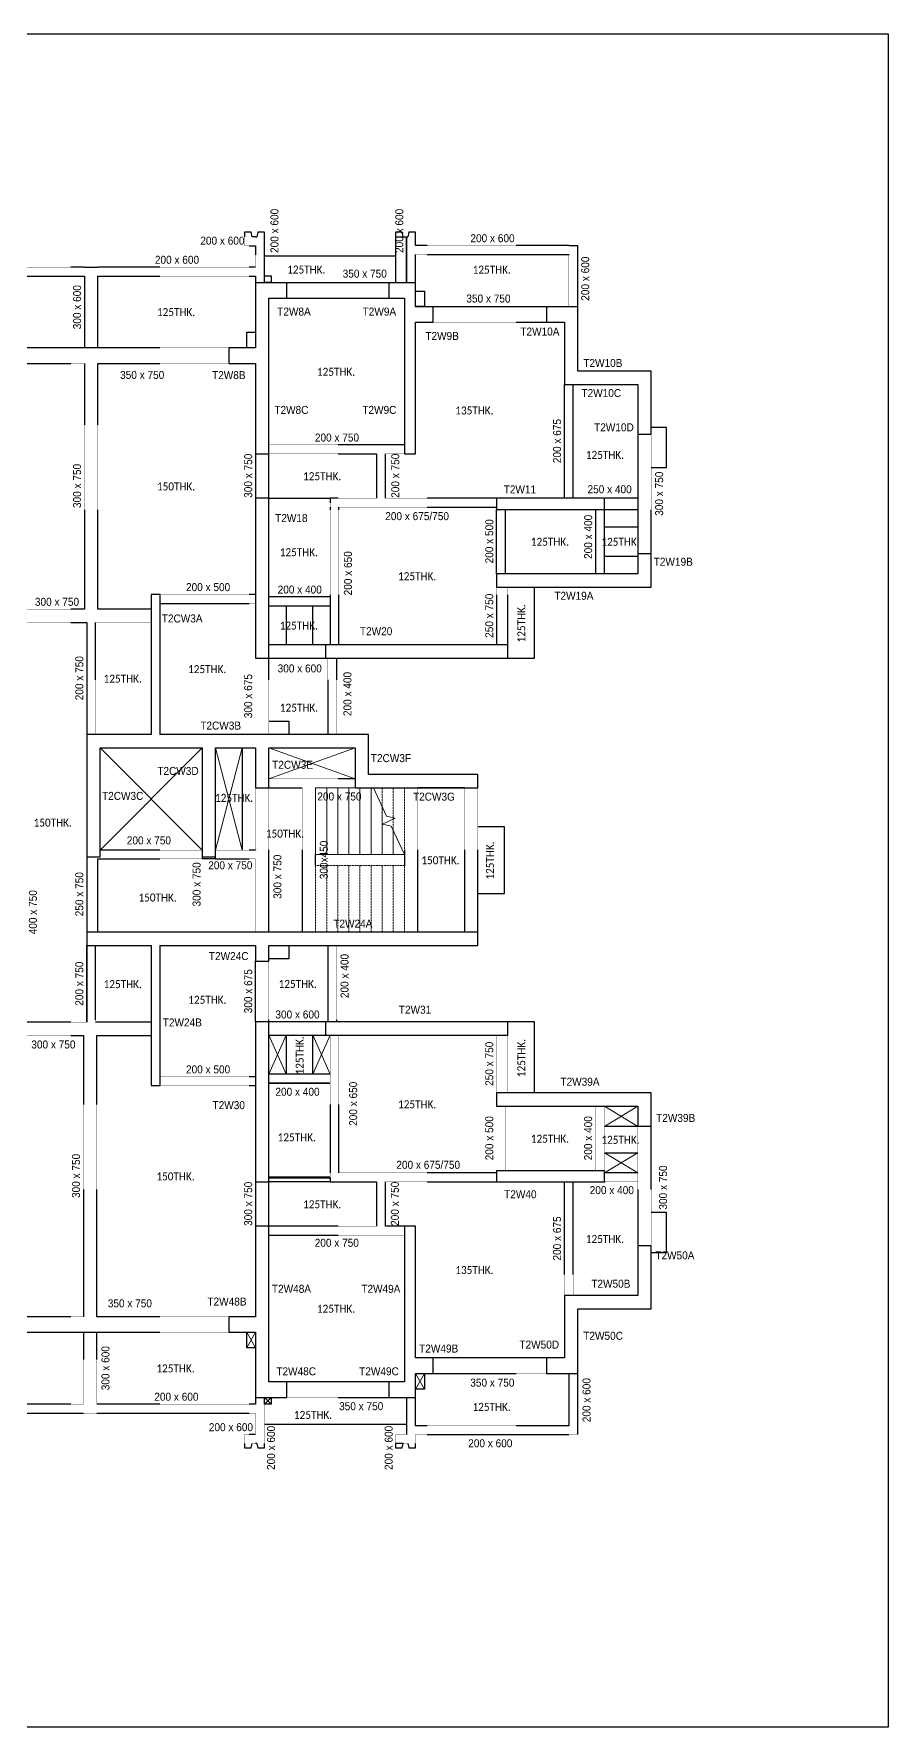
# Model space of a CAD drawing. Header units: millimetres. Extents: x -216021 to 149148, y -29455 to 8641.
# Drawn here: x -100044 to -80821, y -29455 to 8641 of the extents above; entities that cross this region are included whole.
import ezdxf

# ---------------------------------------------------------------- set-up
doc = ezdxf.new("R2010")
doc.units = ezdxf.units.MM
doc.linetypes.add('DASHED2', pattern=[0.375, 0.25, -0.125])
doc.linetypes.add('GPL_Overhead', pattern=[4, 2.5, -1.5])
for name, color, linetype, lineweight in [('A-DETL-WIDE', 214, 'Continuous', 50), ('BEAM SIZES', 3, 'Continuous', 0), ('Boundary', 40, 'Continuous', 30), ('G-ANNO-TEXT', 231, 'Continuous', 5), ('S-COL-IDEN', 211, 'Continuous', 15), ('S-STRS', 31, 'Continuous', 15), ('S-STRS-MBND', 31, 'GPL_Overhead', 15)]:
    doc.layers.add(name, color=color, linetype=linetype, lineweight=lineweight)
for name, color, linetype in [('BEAM', 3, 'DASHED2'), ('COL', 6, 'Continuous'), ('COVER', 2, 'Continuous'), ('CUTOUT', 9, 'Continuous'), ('SLAB NO', 3, 'Continuous')]:
    doc.layers.add(name, color=color, linetype=linetype)
doc.styles.add('Arial', font='arial.ttf', dxfattribs={"width": 0.9, "height": 180})
doc.styles.add('Calibri', font='calibri.ttf', dxfattribs={"width": 0.9, "height": 180})

msp = doc.modelspace()

# ---------------------------------------------------------------- linework, layer by layer
at = {"layer": 'A-DETL-WIDE'}
msp.add_line((-93380, -17088), (-94755, -17088), dxfattribs=at)
at = {"layer": 'BEAM'}
for p, q in [((-95305, 3872), (-95305, 4072)), ((-95305, 3872), (-95055, 3872)), ((-95055, 4072), (-95134, 4072)), ((-95055, 4072), (-95026, 4072)), ((-95055, 3872), (-95055, 3392)), ((-94855, 3042), (-94855, 4072)), ((-91655, 4072), (-91626, 4072)), ((-91655, 4072), (-91655, 3042)), ((-91455, 3877), (-91455, 4072)), ((-88005, 3877), (-91455, 3877)), ((-88005, 3877), (-87805, 3877)), ((-87805, 2502), (-87805, 3877)), ((-91455, 3042), (-91455, 3677)), ((-91455, 3677), (-88005, 3677)), ((-88005, 3677), (-88005, 2502)), ((-98905, 3392), (-102205, 3392)), ((-102205, 3192), (-98905, 3192)), ((-98905, 3392), (-98605, 3392)), ((-98905, 3192), (-98905, 1577)), ((-95055, 3392), (-98605, 3392)), ((-98605, 1577), (-98605, 3192)), ((-98605, 3192), (-95055, 3192)), ((-95055, 3192), (-95055, 3042)), ((-92055, 3042), (-94354, 3042)), ((-94354, 2692), (-92055, 2692)), ((-88505, 2502), (-91054, 2502)), ((-91054, 2152), (-88505, 2152)), ((-95655, 1577), (-101605, 1577)), ((-101604, 1227), (-98905, 1227)), ((-98905, 1227), (-98905, -4303)), ((-98605, 1227), (-95655, 1227)), ((-98605, -4303), (-98605, 1227)), ((-88105, -1808), (-88105, 752)), ((-87905, -1808), (-87905, 752)), ((-86455, -368), (-86455, -3058)), ((-86155, -3058), (-86155, -368)), ((-91705, -608), (-94755, -608)), ((-95055, -808), (-95055, -1808)), ((-94755, -1808), (-94755, -808)), ((-94754, -808), (-92330, -808)), ((-92330, -808), (-92330, -1808)), ((-92130, -1808), (-92130, -808)), ((-92130, -808), (-91705, -808)), ((-93380, -1808), (-93380, -1908)), ((-92330, -1808), (-93379, -1808)), ((-89630, -1808), (-92130, -1808)), ((-86455, -1808), (-87204, -1808)), ((-93380, -1908), (-93380, -2008)), ((-93380, -2008), (-93380, -5108)), ((-93180, -2008), (-89630, -2008)), ((-93180, -5108), (-93180, -2008)), ((-89430, -3508), (-89430, -2058)), ((-87405, -2058), (-87405, -3508)), ((-87205, -3508), (-87205, -2058)), ((-87205, -2058), (-86455, -2058)), ((-89630, -3808), (-89630, -5108)), ((-89380, -5108), (-89380, -3808)), ((-97205, -4173), (-95055, -4173)), ((-95055, -3973), (-97204, -3973)), ((-93380, -4028), (-94755, -4028)), ((-98905, -4303), (-101655, -4303)), ((-97405, -4303), (-98605, -4303)), ((-94755, -4228), (-93380, -4228)), ((-100355, -4603), (-98855, -4603)), ((-98855, -4603), (-98855, -7123)), ((-98655, -7123), (-98655, -4603)), ((-98655, -4603), (-97405, -4603)), ((-93480, -5108), (-94755, -5108)), ((-94755, -7123), (-94755, -5408)), ((-94755, -5408), (-93480, -5408)), ((-93430, -5408), (-93430, -7123)), ((-93230, -7123), (-93230, -5408)), ((-95055, -8323), (-95055, -9723)), ((-92815, -8123), (-94755, -8123)), ((-94755, -11573), (-94755, -8323)), ((-94755, -8323), (-94005, -8323)), ((-94005, -8323), (-94005, -11573)), ((-91705, -8323), (-91705, -10073)), ((-91405, -11573), (-91405, -8323)), ((-90355, -8323), (-90355, -11573)), ((-90055, -11573), (-90055, -8323)), ((-98855, -9873), (-98855, -11573)), ((-96255, -9723), (-98555, -9723)), ((-96255, -9873), (-96255, -9923)), ((-96255, -9873), (-96255, -9923)), ((-95355, -9723), (-95955, -9723)), ((-95955, -9923), (-95955, -9873)), ((-95955, -9923), (-95955, -9873)), ((-95055, -9723), (-95355, -9723)), ((-93705, -10073), (-93705, -9823)), ((-98605, -11573), (-98605, -9923)), ((-98605, -9923), (-96255, -9923)), ((-95955, -9923), (-96255, -9923)), ((-95954, -9923), (-95055, -9923)), ((-95055, -9923), (-95055, -11573)), ((-98855, -11873), (-98855, -13598)), ((-98655, -13598), (-98655, -11873)), ((-93430, -11873), (-93430, -13588)), ((-93230, -13588), (-93230, -11873)), ((-94755, -13588), (-94755, -12223)), ((-98855, -13598), (-100355, -13598)), ((-97405, -13598), (-98655, -13598)), ((-93480, -13588), (-94755, -13588)), ((-100355, -13898), (-98930, -13898)), ((-98930, -13898), (-98930, -20223)), ((-98630, -13898), (-97405, -13898)), ((-98630, -20223), (-98630, -13898)), ((-94755, -13888), (-93480, -13888)), ((-93380, -13888), (-93380, -16988)), ((-93180, -16988), (-93180, -13888)), ((-89630, -13888), (-89630, -15188)), ((-89380, -15188), (-89380, -13888)), ((-95055, -14823), (-97205, -14823)), ((-93380, -14768), (-94755, -14768)), ((-97204, -15023), (-95055, -15023)), ((-94755, -14968), (-93380, -14968)), ((-89430, -16938), (-89430, -15488)), ((-87405, -15488), (-87405, -16938)), ((-87205, -16938), (-87205, -15488)), ((-86455, -15938), (-86455, -18628)), ((-86155, -18628), (-86155, -15938)), ((-93380, -16988), (-93380, -17088)), ((-93380, -17088), (-93380, -17188)), ((-89630, -16988), (-93180, -16988)), ((-86455, -16988), (-87205, -16988)), ((-95055, -17188), (-95055, -18188)), ((-94755, -18188), (-94755, -17188)), ((-93379, -17188), (-92330, -17188)), ((-92330, -17188), (-92330, -18188)), ((-92130, -17188), (-89630, -17188)), ((-92130, -18188), (-92130, -17188)), ((-88105, -19748), (-88105, -17188)), ((-87905, -19748), (-87905, -17188)), ((-87204, -17188), (-86455, -17188)), ((-92330, -18188), (-94755, -18188)), ((-91705, -18188), (-92130, -18188)), ((-94755, -18388), (-91705, -18388)), ((-98930, -20223), (-101604, -20223)), ((-95655, -20223), (-98630, -20223)), ((-101605, -20573), (-95655, -20573)), ((-98930, -20573), (-98930, -22188)), ((-98630, -22188), (-98630, -20573)), ((-88505, -21148), (-91054, -21148)), ((-92055, -21688), (-94354, -21688)), ((-91055, -21498), (-88505, -21498)), ((-88005, -21498), (-88005, -22673)), ((-87805, -22873), (-87805, -21498)), ((-95055, -22038), (-95055, -22188)), ((-94855, -23073), (-94855, -22038)), ((-94355, -22038), (-92055, -22038)), ((-91655, -22038), (-91655, -22873)), ((-91455, -22673), (-91455, -22038)), ((-98930, -22188), (-102205, -22188)), ((-102205, -22388), (-98930, -22388)), ((-98630, -22388), (-98930, -22388)), ((-95055, -22188), (-98630, -22188)), ((-98630, -22388), (-95055, -22388)), ((-95055, -22388), (-95055, -22873)), ((-88005, -22673), (-91455, -22673)), ((-95305, -23073), (-95305, -22873)), ((-95055, -22873), (-95305, -22873)), ((-95135, -23073), (-95055, -23073)), ((-95025, -23073), (-95055, -23073)), ((-91905, -23073), (-91905, -22873)), ((-91655, -22873), (-91905, -22873)), ((-91905, -23073), (-91655, -23073)), ((-91625, -23073), (-91655, -23073)), ((-91455, -23073), (-91455, -22873)), ((-91455, -22873), (-88005, -22873)), ((-87805, -22873), (-88005, -22873))]:
    msp.add_line(p, q, dxfattribs=at)
at = {"layer": 'Boundary'}
msp.add_lwpolyline([(-136820, 8641), (-80821, 8641), (-80821, -29455), (-136820, -29455)], close=True, dxfattribs=at)
at = {"layer": 'COL', "lineweight": 25}
for p, q in [((-95055, 3042), (-95055, 1577)), ((-94355, 3042), (-95055, 3042)), ((-94755, -808), (-94755, 2692)), ((-94755, 2692), (-94355, 2692)), ((-94355, 2692), (-94355, 3042)), ((-91455, 3042), (-92055, 3042)), ((-92055, 3042), (-92055, 2692)), ((-92055, 2692), (-91705, 2692)), ((-91705, 2692), (-91705, -808)), ((-91455, 2502), (-91455, 3042)), ((-91055, 2502), (-91455, 2502)), ((-91055, 2152), (-91055, 2502)), ((-87805, 2502), (-88505, 2502)), ((-88505, 2502), (-88505, 2152)), ((-87805, 1052), (-87805, 2502)), ((-91455, -808), (-91455, 2152)), ((-91455, 2152), (-91055, 2152)), ((-88505, 2152), (-88105, 2152)), ((-88105, 2152), (-88105, 752)), ((-95055, 1577), (-95655, 1577)), ((-95655, 1577), (-95655, 1227)), ((-95655, 1227), (-95055, 1227)), ((-95055, 1227), (-95055, -808)), ((-86155, 1052), (-87805, 1052)), ((-86155, -368), (-86155, 1052)), ((-88105, 752), (-86455, 752)), ((-86455, 752), (-86455, -368)), ((-86455, -368), (-86155, -368)), ((-95055, -808), (-94755, -808)), ((-91705, -808), (-91455, -808)), ((-94755, -1808), (-95055, -1808)), ((-95055, -1808), (-95055, -5408)), ((-94755, -5408), (-94755, -1808)), ((-87205, -1808), (-89630, -1808)), ((-89630, -1808), (-89630, -2058)), ((-87205, -2058), (-87205, -1808)), ((-89630, -2058), (-87205, -2058)), ((-86155, -3058), (-86455, -3058)), ((-86455, -3058), (-86455, -3508)), ((-86155, -3808), (-86155, -3058)), ((-86455, -3508), (-89630, -3508)), ((-89630, -3508), (-89630, -3808)), ((-89630, -3808), (-86155, -3808)), ((-97205, -3973), (-97405, -3973)), ((-97405, -3973), (-97405, -7123)), ((-97205, -7123), (-97205, -3973)), ((-89380, -5108), (-93480, -5108)), ((-93480, -5108), (-93480, -5408)), ((-89380, -5408), (-89380, -5108)), ((-95055, -5408), (-94755, -5408)), ((-93480, -5408), (-89380, -5408)), ((-97405, -7123), (-98855, -7123)), ((-98855, -7123), (-98855, -9873)), ((-92515, -7123), (-97205, -7123)), ((-92515, -8023), (-92515, -7123)), ((-98555, -7423), (-96255, -7423)), ((-98555, -9873), (-98555, -7423)), ((-96255, -7423), (-96255, -9873)), ((-95955, -7423), (-95055, -7423)), ((-95955, -9873), (-95955, -7423)), ((-95055, -7423), (-95055, -8323)), ((-94755, -8323), (-94755, -7423)), ((-94755, -7423), (-92815, -7423)), ((-92815, -7423), (-92815, -8323)), ((-95055, -8323), (-94755, -8323)), ((-92815, -8323), (-90055, -8323)), ((-90055, -8023), (-92515, -8023)), ((-90055, -8323), (-90055, -8023)), ((-98855, -9873), (-98555, -9873)), ((-96255, -9873), (-95955, -9873)), ((-90055, -11573), (-98855, -11573)), ((-98855, -11573), (-98855, -11873)), ((-90055, -11873), (-90055, -11573)), ((-98855, -11873), (-97405, -11873)), ((-97405, -11873), (-97405, -15023)), ((-97205, -11873), (-95055, -11873)), ((-97205, -15023), (-97205, -11873)), ((-95055, -11873), (-95055, -12223)), ((-94755, -11873), (-90055, -11873)), ((-94755, -12223), (-94755, -11873)), ((-95055, -12223), (-94755, -12223)), ((-94755, -13588), (-95055, -13588)), ((-95055, -13588), (-95055, -17188)), ((-94755, -17188), (-94755, -13588)), ((-89380, -13588), (-93480, -13588)), ((-93480, -13588), (-93480, -13888)), ((-89380, -13888), (-89380, -13588)), ((-93480, -13888), (-89380, -13888)), ((-97405, -15023), (-97205, -15023)), ((-86155, -15188), (-89630, -15188)), ((-89630, -15188), (-89630, -15488)), ((-86155, -15938), (-86155, -15188)), ((-89630, -15488), (-86455, -15488)), ((-86455, -15488), (-86455, -15938)), ((-86455, -15938), (-86155, -15938)), ((-87205, -16938), (-89630, -16938)), ((-89630, -16938), (-89630, -17188)), ((-87205, -17188), (-87205, -16938)), ((-95055, -17188), (-94755, -17188)), ((-89630, -17188), (-87205, -17188)), ((-94755, -18188), (-95055, -18188)), ((-95055, -18188), (-95055, -20223)), ((-94755, -21688), (-94755, -18188)), ((-91705, -18188), (-91705, -21688)), ((-91455, -18188), (-91705, -18188)), ((-91455, -21148), (-91455, -18188)), ((-86155, -18628), (-86455, -18628)), ((-86455, -18628), (-86455, -19748)), ((-86155, -20048), (-86155, -18628)), ((-88105, -19748), (-88105, -21148)), ((-86455, -19748), (-88105, -19748)), ((-87805, -21498), (-87805, -20048)), ((-87805, -20048), (-86155, -20048)), ((-95055, -20223), (-95655, -20223)), ((-95655, -20223), (-95655, -20573)), ((-95655, -20573), (-95055, -20573)), ((-95055, -20573), (-95055, -22038)), ((-91055, -21148), (-91455, -21148)), ((-91055, -21498), (-91055, -21148)), ((-88105, -21148), (-88505, -21148)), ((-88505, -21148), (-88505, -21498)), ((-94355, -21688), (-94755, -21688)), ((-94355, -22038), (-94355, -21688)), ((-91705, -21688), (-92055, -21688)), ((-92055, -21688), (-92055, -22038)), ((-91455, -22038), (-91455, -21498)), ((-91455, -21498), (-91055, -21498)), ((-88505, -21498), (-87805, -21498)), ((-95055, -22038), (-94355, -22038)), ((-92055, -22038), (-91455, -22038))]:
    msp.add_line(p, q, dxfattribs=at)
at = {"layer": 'COVER'}
for p, q in [((-95155, 4177), (-95305, 4177)), ((-95305, 4177), (-95305, 4072)), ((-95134, 4072), (-95155, 4177)), ((-95005, 4177), (-95026, 4072)), ((-94855, 4177), (-95005, 4177)), ((-94855, 4072), (-94855, 4177)), ((-91905, 4177), (-91905, 3042)), ((-91755, 4177), (-91905, 4177)), ((-91905, 4072), (-91655, 4072)), ((-91734, 4072), (-91755, 4177)), ((-91655, 3042), (-91655, 4072)), ((-91605, 4177), (-91626, 4072)), ((-91455, 4177), (-91605, 4177)), ((-91455, 4072), (-91455, 4177)), ((-91905, 3642), (-94855, 3642)), ((-94855, 3193), (-94705, 3193)), ((-94705, 3193), (-94705, 3043)), ((-94705, 3043), (-94855, 3043)), ((-91455, 2853), (-91255, 2853)), ((-91255, 2853), (-91255, 2503)), ((-91255, 2503), (-91455, 2503)), ((-95255, 1927), (-95055, 1927)), ((-95255, 1577), (-95255, 1927)), ((-95055, 1927), (-95055, 1577)), ((-95055, 1577), (-95255, 1577)), ((-88105, 752), (-88105, 752)), ((-85805, -218), (-86155, -218)), ((-85805, -1118), (-85805, -218)), ((-86155, -1118), (-85805, -1118)), ((-94755, -1808), (-93380, -1808)), ((-89630, -3508), (-89630, -2058)), ((-86455, -2458), (-87205, -2458)), ((-87205, -3108), (-86455, -3108)), ((-88780, -5408), (-88780, -3808)), ((-94370, -4228), (-94370, -5108)), ((-93765, -5108), (-93765, -4228)), ((-89380, -5408), (-88780, -5408)), ((-94755, -6823), (-94305, -6823)), ((-94305, -6823), (-94305, -7123)), ((-95055, -7123), (-95055, -7123)), ((-94305, -7123), (-94755, -7123)), ((-95355, -7423), (-95355, -9723)), ((-90355, -8323), (-91405, -8323)), ((-89455, -9198), (-90055, -9198)), ((-89455, -9198), (-90055, -9198)), ((-89455, -10698), (-89455, -9198)), ((-89455, -10698), (-89455, -9198)), ((-95955, -9923), (-96255, -9923)), ((-90055, -10698), (-89455, -10698)), ((-90055, -10698), (-89455, -10698)), ((-98855, -13598), (-98855, -11873)), ((-94304, -12173), (-94755, -12173)), ((-94305, -11873), (-94304, -12173)), ((-95055, -13588), (-95055, -12223)), ((-88780, -13588), (-89380, -13588)), ((-88780, -15188), (-88780, -13588)), ((-94370, -13888), (-94370, -14768)), ((-93765, -14768), (-93765, -13888)), ((-93707, -14968), (-94755, -14968)), ((-93380, -14968), (-93702, -14968)), ((-86455, -15943), (-87205, -15943)), ((-87205, -16534), (-86455, -16534)), ((-89630, -16938), (-89630, -16938)), ((-93380, -17188), (-94755, -17188)), ((-88105, -17188), (-88105, -17188)), ((-85805, -17878), (-86155, -17878)), ((-85805, -18778), (-85805, -17878)), ((-86155, -18778), (-85805, -18778)), ((-95255, -20923), (-95255, -20573)), ((-95055, -20923), (-95255, -20923)), ((-91255, -21498), (-91255, -21848)), ((-94853, -22187), (-94853, -22038)), ((-94703, -22038), (-94703, -22187)), ((-91255, -21848), (-91455, -21848)), ((-94703, -22187), (-94853, -22187)), ((-94855, -22638), (-91655, -22638)), ((-95305, -23073), (-95305, -23173)), ((-95305, -23173), (-95155, -23173)), ((-95155, -23173), (-95135, -23073)), ((-95025, -23073), (-95005, -23173)), ((-95005, -23173), (-94855, -23173)), ((-94855, -23173), (-94855, -23073)), ((-91735, -23073), (-91905, -23073)), ((-91905, -23073), (-91905, -23173)), ((-91905, -23173), (-91755, -23173)), ((-91755, -23173), (-91735, -23073)), ((-91625, -23073), (-91605, -23173)), ((-91605, -23173), (-91455, -23173)), ((-91455, -23173), (-91455, -23073))]:
    msp.add_line(p, q, dxfattribs=at)
at = {"layer": 'CUTOUT', "lineweight": 5}
for p, q in [((-98555, -7423), (-96255, -9723)), ((-98555, -9723), (-96255, -7423)), ((-95955, -7423), (-95355, -9723)), ((-95955, -9723), (-95355, -7423)), ((-94755, -7423), (-92815, -8123)), ((-94755, -8123), (-92815, -7423)), ((-94370, -14768), (-94755, -13888)), ((-94370, -13888), (-94755, -14768)), ((-93765, -14768), (-93380, -13888)), ((-93765, -13888), (-93380, -14768)), ((-87205, -15943), (-86455, -15488)), ((-86455, -15943), (-87205, -15488)), ((-87205, -16534), (-86455, -16988)), ((-86455, -16534), (-87205, -16988)), ((-95055, -20923), (-95255, -20573)), ((-95055, -20573), (-95255, -20923)), ((-91255, -21848), (-91455, -21498)), ((-91255, -21498), (-91455, -21848)), ((-94703, -22187), (-94853, -22038)), ((-94703, -22038), (-94853, -22187))]:
    msp.add_line(p, q, dxfattribs=at)
at = {"layer": 'S-STRS'}
for p, q in [((-93705, -8323), (-93705, -9823)), ((-93705, -8323), (-93455, -8323)), ((-93455, -8323), (-93205, -8323)), ((-93455, -8323), (-93455, -9823)), ((-93205, -8323), (-92955, -8323)), ((-93205, -8323), (-93205, -9823)), ((-92955, -8323), (-92815, -8323)), ((-92955, -8323), (-92955, -9823)), ((-92705, -8323), (-92705, -9823)), ((-92455, -8323), (-92455, -9823)), ((-92205, -8751), (-92205, -9823)), ((-91955, -8997), (-91955, -9026)), ((-91955, -9287), (-91955, -9823)), ((-93705, -9823), (-93455, -9823)), ((-93455, -9823), (-93205, -9823)), ((-93205, -9823), (-92955, -9823)), ((-92955, -9823), (-92705, -9823)), ((-92705, -9823), (-92455, -9823)), ((-92455, -9823), (-92205, -9823)), ((-92205, -9823), (-91955, -9823)), ((-91955, -9823), (-91705, -9823))]:
    msp.add_line(p, q, dxfattribs=at)
at = {"layer": 'S-STRS', "linetype": 'GPL_Overhead'}
for p, q in [((-93705, -8323), (-93705, -9823)), ((-93455, -8323), (-93455, -9823)), ((-93205, -8323), (-93205, -9823)), ((-92955, -8323), (-92955, -9823)), ((-92705, -8323), (-92705, -9823)), ((-92455, -8323), (-92455, -9823)), ((-92205, -8751), (-92205, -9823)), ((-91955, -8997), (-91955, -9026)), ((-91955, -9287), (-91955, -9823))]:
    msp.add_line(p, q, dxfattribs=at)
at = {"layer": 'S-STRS-MBND', "linetype": 'Continuous'}
for p, q in [((-92107, -8959), (-92404, -8323)), ((-92196, -9139), (-91913, -9007)), ((-92001, -9186), (-92196, -9139)), ((-91913, -9007), (-92107, -8959)), ((-91705, -9823), (-92001, -9186))]:
    msp.add_line(p, q, dxfattribs=at)
at = {"layer": 'S-STRS-MBND'}
for p, q in [((-92205, -8323), (-92205, -8750)), ((-92205, -8323), (-92205, -8750)), ((-91955, -8323), (-91955, -8997)), ((-91955, -8323), (-91955, -8997)), ((-91705, -8323), (-91705, -9823)), ((-91955, -9026), (-91955, -9287)), ((-91955, -9026), (-91955, -9287)), ((-93705, -11573), (-93705, -10073)), ((-91705, -10073), (-93705, -10073)), ((-93455, -11573), (-93455, -10073)), ((-93455, -11573), (-93455, -10073)), ((-93205, -11573), (-93205, -10073)), ((-93205, -11573), (-93205, -10073)), ((-92955, -11573), (-92955, -10073)), ((-92955, -11573), (-92955, -10073)), ((-92705, -11573), (-92705, -10073)), ((-92705, -11573), (-92705, -10073)), ((-92455, -11573), (-92455, -10073)), ((-92455, -11573), (-92455, -10073)), ((-92205, -11573), (-92205, -10073)), ((-92205, -11573), (-92205, -10073)), ((-91955, -11573), (-91955, -10073)), ((-91955, -11573), (-91955, -10073)), ((-91705, -11573), (-91705, -10073)), ((-91705, -11573), (-91705, -10073)), ((-91705, -11573), (-93705, -11573))]:
    msp.add_line(p, q, dxfattribs=at)

# ---------------------------------------------------------------- texts
at = {"layer": 'BEAM SIZES', "lineweight": 5, "char_height": 180, "attachment_point": 1, "rotation": 90, "style": 'Arial'}
for s, insert, width in [('200 x 600', (-94720, 3711), 1176.08), ('200 x 600', (-91911, 3711), 1176.08), ('200 x 600', (-87727, 2636), 1176.08), ('300 x 600', (-99161, 1994), 1176.08), ('200 x 675', (-88361, -1018), 1176.08), ('300 x 750', (-99161, -2028), 1176.08), ('300 x 750', (-95311, -1798), 1176.08), ('200 x 750', (-92001, -1798), 1176.08), ('300 x 750', (-86064, -2203), 1176.08), ('200 x 400', (-87661, -3173), 1176.08), ('200 x 500', (-89886, -3273), 1176.08), ('200 x 650', (-93067, -3993), 1176.08), ('250 x 750', (-89886, -4948), 1176.08), ('200 x 750', (-99111, -6353), 1176.08), ('300 x 675', (-95311, -6756), 1176.08), ('200 x 400', (-93078, -6708), 1176.08), ('300x450', (-93609, -10379), 1031.77), ('300 x 750', (-94653, -10820), 1176.08), ('250 x 750', (-99111, -11213), 1176.08), ('300 x 750', (-96472, -10991), 1176.08), ('400 x 750', (-100156, -11618), 1176.08), ('200 x 400', (-93143, -13053), 1176.08), ('200 x 750', (-99111, -13226), 1176.08), ('300 x 675', (-95311, -13396), 1176.08), ('250 x 750', (-89886, -15028), 1176.08), ('200 x 650', (-92949, -15928), 1176.08), ('200 x 500', (-89886, -16703), 1176.08), ('200 x 400', (-87661, -16703), 1176.08), ('300 x 750', (-99186, -17551), 1176.08), ('300 x 750', (-85976, -17812), 1176.08), ('300 x 750', (-95311, -18178), 1176.08), ('200 x 750', (-92011, -18178), 1176.08), ('200 x 675', (-88361, -18958), 1176.08), ('300 x 600', (-98523, -21877), 1176.08), ('200 x 600', (-87698, -22596), 1176.08), ('200 x 600', (-94797, -23670), 1176.08), ('200 x 600', (-92150, -23670), 1176.08)]:
    msp.add_mtext(s, dxfattribs=dict(at, insert=insert, width=width))
at = {"layer": 'BEAM SIZES', "lineweight": 5, "char_height": 180, "width": 1176.08, "attachment_point": 1, "style": 'Arial'}
for s, insert in [('200 x 600', (-96298, 4078)), ('200 x 600', (-90220, 4133)), ('200 x 600', (-97320, 3648)), ('350 x 750', (-93095, 3336)), ('350 x 750', (-90312, 2776)), ('350 x 750', (-98103, 1057)), ('200 x 750', (-93720, -352)), ('250 x 400', (-87585, -1515)), ('200 x 500', (-96620, -3717)), ('200 x 400', (-94558, -3772)), ('300 x 750', (-100020, -4047)), ('300 x 600', (-94558, -5546)), ('200 x 750', (-93664, -8427)), ('200 x 750', (-97952, -9415)), ('200 x 750', (-96120, -9975)), ('300 x 600', (-94608, -13332)), ('300 x 750', (-100101, -14007)), ('200 x 500', (-96620, -14567)), ('200 x 400', (-94608, -15071)), ('200 x 400', (-87536, -17284)), ('200 x 750', (-93724, -18468)), ('350 x 750', (-98380, -19830)), ('350 x 750', (-90224, -21615)), ('200 x 600', (-97333, -21932)), ('350 x 750', (-93175, -22145)), ('200 x 600', (-96106, -22617)), ('200 x 600', (-90270, -22979))]:
    msp.add_mtext(s, dxfattribs=dict(at, insert=insert))
at = {"layer": 'G-ANNO-TEXT', "color": 7, "lineweight": 13, "char_height": 180, "width": 1702.78, "attachment_point": 1, "style": 'Arial'}
for insert in [(-92137, -2120), (-91887, -16714)]:
    msp.add_mtext('200 x 675/750', dxfattribs=dict(at, insert=insert))
at = {"layer": 'S-COL-IDEN', "lineweight": 5, "char_height": 180, "attachment_point": 1, "style": 'Arial'}
for s, insert, width in [('T2W8A', (-94568, 2482), 923.54), ('T2W9A', (-92646, 2482), 923.54), ('T2W9B', (-91234, 1934), 923.54), ('T2W10A', (-89097, 2033), 1075.06), ('T2W10B', (-87680, 1326), 1075.06), ('T2W8B', (-96035, 1053), 923.54), ('T2W10C', (-87722, 649), 1089.49), ('T2W8C', (-94632, 270), 937.97), ('T2W9C', (-92653, 270), 937.97), ('T2W10D', (-87437, -122), 1089.49), ('T2W11', (-89472, -1519), 894.68), ('T2W18', (-94614, -2163), 894.68), ('T2W19B', (-86096, -3146), 1075.06), ('T2W19A', (-88332, -3912), 1075.06), ('T2CW3A', (-97165, -4422), 1118.35), ('T2W20', (-92707, -4709), 894.68), ('T2CW3B', (-96299, -6832), 1118.35), ('T2CW3F', (-92461, -7564), 1103.92), ('T2CW3D', (-97266, -7852), 1132.78), ('T2CW3E', (-94681, -7714), 1118.35), ('T2CW3C', (-98510, -8414), 1132.78), ('T2CW3G', (-91513, -8431), 1147.21), ('T2W24A', (-93306, -11288), 1075.06), ('T2W24C', (-96105, -12018), 1089.49), ('T2W31', (-91831, -13224), 894.68), ('T2W24B', (-97143, -13511), 1075.06), ('T2W39A', (-88195, -14845), 1075.06), ('T2W30', (-96024, -15372), 894.68), ('T2W39B', (-86041, -15659), 1075.06), ('T2W40', (-89461, -17377), 894.68), ('T2W50A', (-86060, -18751), 1075.06), ('T2W50B', (-87500, -19389), 1075.06), ('T2W48B', (-96138, -19791), 1075.06), ('T2W48A', (-94687, -19504), 1075.06), ('T2W49A', (-92676, -19504), 1075.06), ('T2W50C', (-87681, -20561), 1089.49), ('T2W49B', (-91374, -20848), 1075.06), ('T2W50D', (-89118, -20759), 1089.49), ('T2W48C', (-94587, -21360), 1089.49), ('T2W49C', (-92724, -21360), 1089.49)]:
    msp.add_mtext(s, dxfattribs=dict(at, insert=insert, width=width))
at = {"layer": 'SLAB NO', "lineweight": 5, "char_height": 180, "width": 1060.63, "attachment_point": 1, "style": 'Calibri'}
for s, insert in [('125THK.', (-94344, 3428)), ('125THK.', (-90170, 3425)), ('125THK.', (-97274, 2471)), ('125THK.', (-93674, 1128)), ('135THK.', (-90561, 258)), ('125THK.', (-87624, -742)), ('150THK.', (-97274, -1452)), ('125THK.', (-93986, -1222)), ('125THK.', (-94511, -2932)), ('125THK.', (-88861, -2697)), ('125THK.', (-87274, -2697)), ('125THK.', (-91849, -3472)), ('125THK.', (-94511, -4582)), ('125THK.', (-96574, -5562)), ('125THK.', (-98474, -5777)), ('125THK.', (-94508, -6429)), ('125THK.', (-95968, -8458)), ('150THK.', (-100049, -9014)), ('150THK.', (-94824, -9262)), ('150THK.', (-91324, -9862)), ('150THK.', (-97690, -10701)), ('125THK.', (-98474, -12649)), ('125THK.', (-94536, -12644)), ('125THK.', (-96570, -13001)), ('125THK.', (-91849, -15352)), ('125THK.', (-94558, -16095)), ('125THK.', (-88861, -16127)), ('125THK.', (-87274, -16152)), ('150THK.', (-97286, -16974)), ('125THK.', (-93986, -17602)), ('125THK.', (-87624, -18382)), ('135THK.', (-90561, -19082)), ('125THK.', (-93674, -19952)), ('125THK.', (-97286, -21294)), ('125THK.', (-94192, -22340)), ('125THK.', (-90174, -22160))]:
    msp.add_mtext(s, dxfattribs=dict(at, insert=insert))
at = {"layer": 'SLAB NO', "lineweight": 5, "char_height": 180, "width": 1060.63, "attachment_point": 1, "rotation": 90, "style": 'Calibri'}
for insert in [(-89165, -5052), (-89870, -10388), (-94153, -14772), (-89165, -14832)]:
    msp.add_mtext('125THK.', dxfattribs=dict(at, insert=insert))

doc.saveas('drawing.dxf')
